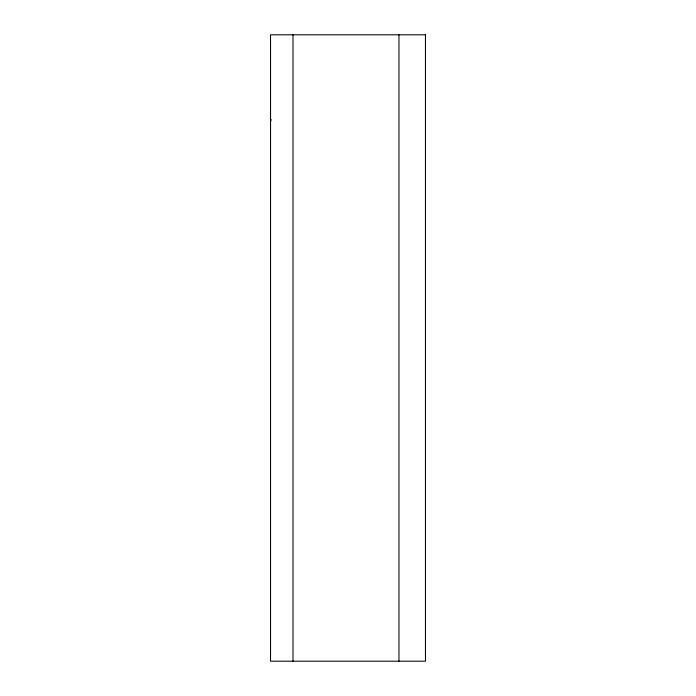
<?xml version="1.0" encoding="UTF-8"?>
<svg xmlns="http://www.w3.org/2000/svg" width="696" height="696" viewBox="0 0 696 696"><rect width="100%" height="100%" fill="white"/><g stroke="black" fill="none" stroke-linecap="round" stroke-linejoin="round"><path stroke-width="1.04" d="M270.544 121.565L271.17 119.494M398.965 34.8L398.965 661.2M292.99 34.8L292.99 661.2M425.456 34.8L270.544 34.8L270.544 661.2L425.456 661.2L425.456 34.8"/></g></svg>
